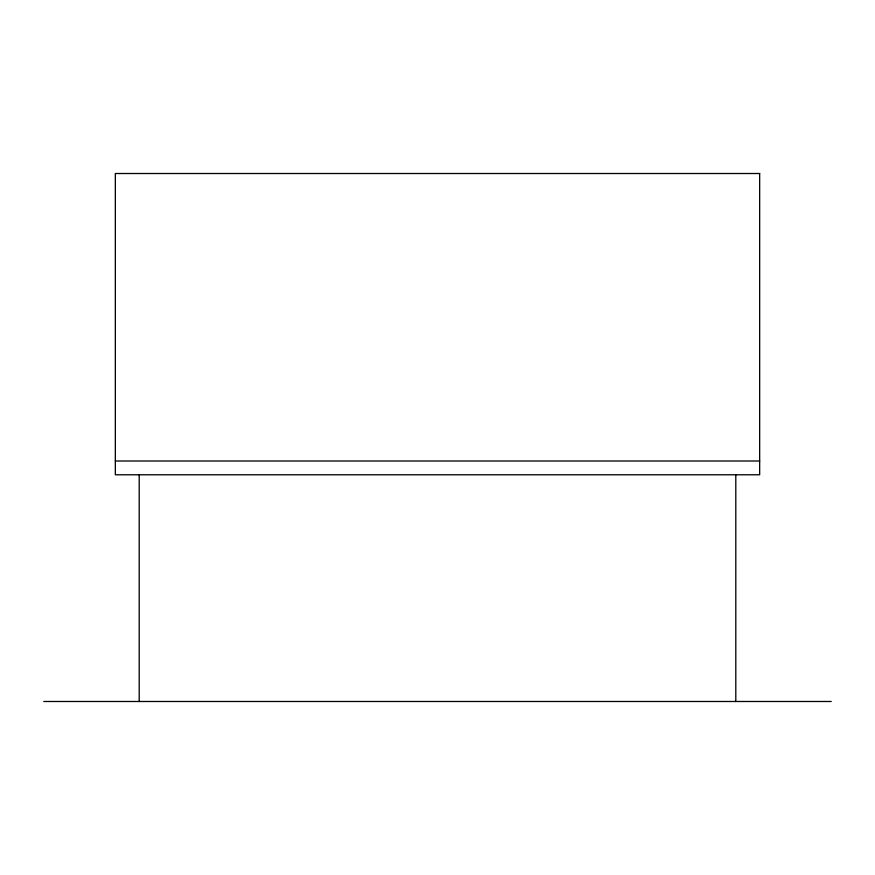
<?xml version="1.0" encoding="UTF-8"?>
<svg xmlns="http://www.w3.org/2000/svg" width="875" height="875" viewBox="0 0 875 875"><rect width="100%" height="100%" fill="white"/><g stroke="black" fill="none" stroke-linecap="round" stroke-linejoin="round"><path stroke-width="1.31" d="M115.336 461.005L759.664 461.005M43.75 701.488L831.25 701.488M735.798 475.125L735.798 701.488M139.202 475.125L139.202 701.488M759.664 173.512L115.336 173.512L115.336 474.775L759.664 474.775L759.664 173.512"/></g></svg>
